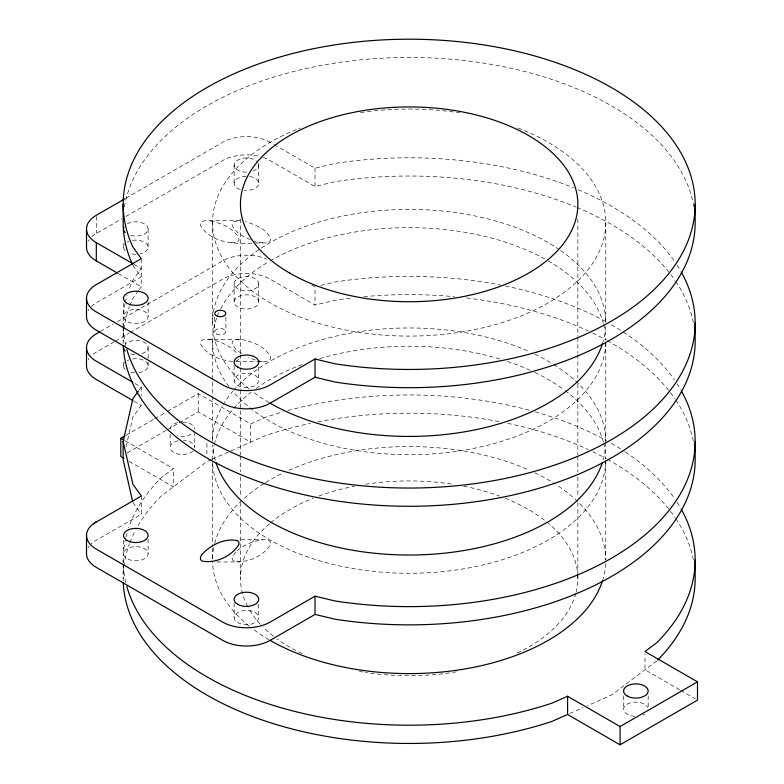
<?xml version="1.0" encoding="UTF-8"?>
<svg xmlns="http://www.w3.org/2000/svg" width="784" height="784" viewBox="0 0 784 784"><rect width="100%" height="100%" fill="white"/><g stroke="black" fill="none" stroke-linecap="round" stroke-linejoin="round"><path stroke-width="0.59" stroke-dasharray="3.92 2.94" d="M126.126 446.684L132.898 417L141.228 405.397L141.228 402.956M138.445 290.678L132.898 298.42A286.003 165.12 0 0 0 129.948 305.368M139.14 289.708L141.228 286.807L141.228 258.671M139.14 390.05L141.228 387.149L133.917 382.925M235.661 551.995L232.113 557.395L232.25 559.511L233.691 561.04C247.244 563.696 263.649 556.111 270.676 544.253L270.539 542.136L269.098 540.607L266.442 539.774L238.395 539.725M238.846 359.052L237.405 360.581L234.759 361.414M237.121 550.77C244.373 544.772 253.418 540.833 262.767 539.696M125.009 440.726L173.303 468.616L161.465 477.525A286.003 165.12 0 0 0 128.654 527.818M656.845 660.892L611.393 695.085L587.294 705.757M125.812 198.244L222.715 142.296A33.516 19.355 0 0 1 270.117 142.296L273.253 144.109M91.748 236.797A33.516 19.355 0 0 1 96.314 233.514L121.598 218.922M125.812 216.492L222.715 160.544A33.516 19.355 0 0 1 259.239 156.349M100.528 331.426L113.17 324.125M117.384 321.695L222.715 260.886A33.516 19.355 0 0 1 266.815 259.21M114.229 341.765L96.314 352.104A33.516 19.355 0 0 0 91.748 355.387M115.277 341.158L128.968 333.249M130.026 332.641L222.715 279.124A33.516 19.355 0 0 1 270.117 279.124L315.021 305.054L335.131 300.243A286.003 165.12 0 0 1 351.771 297.969M126.106 435.247L153.684 419.322M154.742 418.715L166.414 411.972M167.472 411.365L198.225 393.607L250.723 423.919L266.148 417.078A286.003 165.12 0 0 1 283.161 411.845M127.175 452.878L166.414 430.22M167.472 429.612L178.076 423.487M179.134 422.87L198.225 411.855L250.723 442.156L250.723 423.919M141.345 496.007L141.345 514.255L93.433 541.911A33.516 19.355 0 0 0 90.993 544.018M211.298 459.63L206.917 461.57L161.465 495.762A286.003 165.12 0 0 0 135.906 529.553M212.395 459.14L229.918 451.378M231.006 450.888L266.148 435.326A286.003 165.12 0 0 1 310.582 423.321M569.772 713.518L582.914 707.697M274.292 144.707L315.021 168.217L335.131 163.415A286.003 165.12 0 0 1 573.535 187.788M263.179 157.466A33.516 19.355 0 0 1 270.117 160.544L315.021 186.465L335.131 181.653A286.003 165.12 0 0 1 575.848 206.976M320.93 285.396L335.131 281.995A286.003 165.12 0 0 1 500.398 285.004M250.361 239.679C243.383 236.533 235.298 232.701 232.113 225.253L232.25 223.136L233.691 221.607L240.012 220.696L204.653 220.725L202.007 221.558L200.567 223.087L200.43 225.204C210.563 243.265 236.151 244.618 254.241 242.942M231.084 242.913L237.405 242.001L238.846 240.472L238.983 238.346C233.25 227.429 219.892 222.538 208.328 220.647M255.457 242.942L266.442 242.883L269.098 242.05L270.539 240.521L270.676 238.395C266.07 228.889 254.996 224.547 245.441 221.656M235.964 361.502L266.442 361.463L269.098 360.63L270.539 359.101L270.676 356.985C264.933 346.067 251.576 341.177 240.012 339.276L204.653 339.315L202.007 340.138L200.567 341.667L200.43 343.794C206.829 355.603 221.911 361.101 234.739 361.502M240.012 339.276L233.691 340.187L232.25 341.716L232.113 343.843L235.661 349.243L243.491 354.976M216.854 561.991L240.012 561.952M262.767 242.962L254.388 241.168M208.328 339.227C219.373 340.766 230.604 345.636 237.807 354.368M258.318 360.865L262.767 361.542M255.368 360.032L248.342 357.465M311.885 285.004L315.021 286.807L315.021 305.054M133.917 264.345L141.228 268.559L132.898 280.172A286.003 165.12 0 0 0 128.654 290.648M118.247 273.538L141.228 286.807M679.65 689.802L645.007 669.791L645.007 653.983M680.698 690.4L695.398 698.887M133.917 401.173L141.228 405.397M129.203 461.394L173.303 486.854L173.303 468.616M132.898 265.306L141.228 276.919L96.314 302.84A33.516 19.355 0 0 0 90.993 306.848M132.898 502.475L141.345 514.255M648.172 695.849L648.172 708.011M623.594 695.849L623.594 709.226M605.777 222.568L605.777 322.91A196.627 113.523 0 0 0 560.099 250.155M605.777 462.188L605.777 560.08A196.627 113.523 0 0 0 555.885 484.512M577.847 218.991L577.847 336.326M577.847 337.551L577.847 353.437M577.847 354.662L577.847 377.878M577.847 383.993L577.847 454.877M577.847 456.102L577.847 471.988M577.847 476.878L577.847 496.439M577.847 502.544L577.847 573.437M577.847 574.662L577.847 578.327M315.021 168.217L315.021 186.465M258.71 165.101L258.71 183.348M258.71 283.69L258.71 301.928M258.71 367L258.71 380.377A12.289 7.095 0 0 1 240.276 386.522A12.289 7.095 0 0 1 240.276 374.233A12.289 7.095 0 0 1 258.71 380.377M258.71 604.17L258.71 617.547A12.289 7.095 0 0 1 240.276 623.692A12.289 7.095 0 0 1 240.276 611.402A12.289 7.095 0 0 1 258.71 617.547M240.453 218.991L240.453 353.437M240.453 354.662L240.453 366.883M240.453 368.098L240.453 388.884M240.453 390.099L240.453 454.877M240.453 456.102L240.453 471.988M240.453 476.878L240.453 496.439M240.453 502.544L240.453 578.327M234.122 165.101L234.122 183.348M234.122 283.69L234.122 301.928M234.122 365.785L234.122 380.377M234.122 602.955L234.122 617.547M225.87 317.138L225.87 331.73M214.698 317.138L214.698 331.73M212.523 222.568L212.523 322.91M212.523 341.158L212.523 394.999M212.523 396.224L212.523 441.5A196.627 113.523 0 0 1 222.362 406.043M212.523 462.188L212.523 546.624M212.523 547.849L212.523 560.08A196.627 113.523 0 0 1 214.346 544.674M206.917 443.323L206.917 455.484M198.225 393.607L198.225 411.855M194.716 431.612L194.716 447.429A12.289 7.095 0 0 0 183.495 440.363M170.138 434.052L170.138 447.429M148.107 228.957L148.107 247.195M148.107 301.928L148.107 316.52A12.289 7.095 0 0 1 129.674 322.665A12.289 7.095 0 0 1 129.674 310.376A12.289 7.095 0 0 1 148.107 316.52M148.107 347.537L148.107 360.924M148.107 362.139L148.107 365.785M148.107 539.098L148.107 553.69A12.289 7.095 0 0 1 129.674 559.835A12.289 7.095 0 0 1 129.674 547.546A12.289 7.095 0 0 1 148.107 553.69M141.228 387.149L141.228 395.665M123.529 243.55L123.529 247.195M123.529 303.143L123.529 316.52M123.529 362.139L123.529 365.785M123.529 540.313L123.529 553.69M123.147 322.91L123.147 325.34M123.147 326.556L123.147 341.158M123.147 560.08L123.147 562.51M123.147 563.735L123.147 578.327M96.314 216.492L96.314 233.514M577.749 574.878A168.697 97.392 0 0 1 576.132 592.194M575.838 593.341A168.697 97.392 0 0 1 516.195 653.601M456.425 671.819A168.697 97.392 0 0 1 365.491 672.407M363.08 672.025A168.697 97.392 0 0 1 359.474 671.408M302.105 653.601A168.697 97.392 0 0 1 277.271 639.058M273.41 636.157A168.697 97.392 0 0 1 263.052 627.024M260.396 624.26A168.697 97.392 0 0 1 248.244 607.59M247.705 606.571A168.697 97.392 0 0 1 269.745 523.477M270.637 522.732A168.697 97.392 0 0 1 313.179 498.222M318.941 496.027A168.697 97.392 0 0 1 354.672 486.149M365.491 484.247A168.697 97.392 0 0 1 452.819 484.247M463.638 486.149A168.697 97.392 0 0 1 499.369 496.027M505.121 498.222A168.697 97.392 0 0 1 545.831 521.233M546.752 521.977A168.697 97.392 0 0 1 577.661 573.721M123.176 580.709A286.003 165.12 0 0 1 123.754 567.577M123.901 566.371A286.003 165.12 0 0 1 129.497 543.714M129.948 542.538A286.003 165.12 0 0 1 135.377 530.562M317.912 421.831A286.003 165.12 0 0 1 500.398 421.831M507.728 423.321A286.003 165.12 0 0 1 588.294 449.604M592.684 451.682A286.003 165.12 0 0 1 606.375 458.738M607.394 459.306A286.003 165.12 0 0 1 675.112 517.597M675.779 518.577A286.003 165.12 0 0 1 693.889 562.775M125.871 582.835A286.003 165.12 0 0 1 123.215 563.657M123.176 562.461A286.003 165.12 0 0 1 125.597 538.53M125.871 537.334A286.003 165.12 0 0 1 127.145 532.561M287.836 410.551A286.003 165.12 0 0 1 530.474 410.551M535.139 411.845A286.003 165.12 0 0 1 606.375 440.5M611.393 443.323A286.003 165.12 0 0 1 624.397 451.349M625.436 452.045A286.003 165.12 0 0 1 674.426 498.359M677.082 502.319A286.003 165.12 0 0 1 680.728 508.297M605.689 563.618A196.627 113.523 0 0 1 603.023 579.033M268.99 639.705A196.627 113.523 0 0 1 253.154 629.189M249.302 626.191A196.627 113.523 0 0 1 212.533 561.256M214.64 543.488A196.627 113.523 0 0 1 264.58 483.14M265.678 482.454A196.627 113.523 0 0 1 283.445 472.791M288.894 470.263A196.627 113.523 0 0 1 529.406 470.263M534.864 472.791A196.627 113.523 0 0 1 554.807 483.816M605.777 459.738A196.627 113.523 0 0 1 411.198 573.261A196.627 113.523 0 0 1 212.572 462.099M212.523 459.738A196.627 113.523 0 0 1 214.071 445.518M214.346 444.332A196.627 113.523 0 0 1 251.213 392.127M256.162 388.433A196.627 113.523 0 0 1 302.575 364.344M319.833 358.602A196.627 113.523 0 0 1 500.751 359.288M507.464 361.424A196.627 113.523 0 0 1 530.513 370.42M534.864 372.449A196.627 113.523 0 0 1 564.157 389.893M565.146 390.628A196.627 113.523 0 0 1 603.357 441.96M603.67 443.146A196.627 113.523 0 0 1 605.767 458.562M363.884 296.695A286.003 165.12 0 0 1 454.426 296.695M466.539 297.969A286.003 165.12 0 0 1 588.294 331.015M592.684 333.092A286.003 165.12 0 0 1 606.375 340.158M607.394 340.717A286.003 165.12 0 0 1 675.112 399.007M675.779 399.997A286.003 165.12 0 0 1 693.889 444.185M605.767 442.676A196.627 113.523 0 0 1 603.023 460.453M215.286 460.453A196.627 113.523 0 0 1 212.621 445.038M222.94 405.034A196.627 113.523 0 0 1 232.828 391.255M233.652 390.305A196.627 113.523 0 0 1 529.406 351.683M534.864 354.201A196.627 113.523 0 0 1 552.632 363.874M553.72 364.55A196.627 113.523 0 0 1 605.777 441.5L605.777 341.158A196.627 113.523 0 0 1 453.828 451.711A196.627 113.523 0 0 1 232.828 391.392M505.288 285.984A286.003 165.12 0 0 1 606.375 321.91M611.393 324.733A286.003 165.12 0 0 1 622.28 331.377M623.339 332.073A286.003 165.12 0 0 1 674.426 379.779M677.082 383.729A286.003 165.12 0 0 1 680.728 389.717M228.938 386.561A196.627 113.523 0 0 1 216.835 317.52M217.276 316.364A196.627 113.523 0 0 1 219.226 311.767M220.716 308.729A196.627 113.523 0 0 1 268.99 261.533M270.117 260.886A196.627 113.523 0 0 1 546.232 259.769M548.192 260.886A196.627 113.523 0 0 1 603.357 323.38M603.67 324.556A196.627 113.523 0 0 1 605.767 339.982M123.176 343.529A286.003 165.12 0 0 1 123.754 330.397M123.901 329.202A286.003 165.12 0 0 1 129.497 306.544M576.995 207.456A286.003 165.12 0 0 1 675.112 280.417M675.779 281.407A286.003 165.12 0 0 1 693.889 325.595M125.871 345.656A286.003 165.12 0 0 1 123.333 328.868M123.264 327.673A286.003 165.12 0 0 1 125.077 303.751M125.332 302.555A286.003 165.12 0 0 1 127.145 295.392M578.151 189.699A286.003 165.12 0 0 1 674.426 261.19M677.082 265.149A286.003 165.12 0 0 1 680.728 271.127M605.689 326.448A196.627 113.523 0 0 1 603.023 341.863M268.99 402.525A196.627 113.523 0 0 1 253.154 392.02M249.302 389.021A196.627 113.523 0 0 1 260.298 248.734M261.356 248.038A196.627 113.523 0 0 1 559.061 249.449M124.421 207.015A286.003 165.12 0 0 1 409.15 57.448A286.003 165.12 0 0 1 693.889 207.015M518.057 128.047A196.627 113.523 0 0 1 557.071 297.361A196.627 113.523 0 0 1 261.229 297.361A196.627 113.523 0 0 1 300.252 128.047M360.611 112.563A196.627 113.523 0 0 1 455.337 112.22M456.513 112.386A196.627 113.523 0 0 1 460.041 112.916M141.963 353.682A12.289 7.095 0 0 0 147.176 344.823A12.289 7.095 0 0 0 132.633 340.687L129.674 341.393A12.289 7.095 0 0 0 125.175 343.99M134.75 354.613A12.289 7.095 0 0 1 130.624 353.966M258.289 163.268A12.289 7.095 0 0 1 252.566 171.245M246.421 172.196A12.289 7.095 0 0 1 234.543 163.268L235.778 161.553A12.289 7.095 0 0 1 257.064 161.553M130.624 235.386A12.289 7.095 0 0 0 148.058 229.575A12.289 7.095 0 0 0 132.633 222.097L129.674 222.813A12.289 7.095 0 0 0 127.126 223.94M88.053 241.384A33.516 19.355 0 0 1 89.053 239.796M132.633 240.345A12.289 7.095 0 0 1 147.539 245.069A12.289 7.095 0 0 1 140.022 253.869M135.818 254.29A12.289 7.095 0 0 1 130.624 253.624M125.175 250.743A12.289 7.095 0 0 1 125.175 243.648M127.126 242.178A12.289 7.095 0 0 1 128.772 241.384M249.596 176.488A12.289 7.095 0 0 1 258.416 184.877A12.289 7.095 0 0 1 244.275 190.336M240.276 189.493A12.289 7.095 0 0 1 234.543 181.506L235.778 179.801A12.289 7.095 0 0 1 246.421 176.253M88.053 359.964A33.516 19.355 0 0 1 89.053 358.376M132.633 358.935A12.289 7.095 0 0 1 147.686 363.952A12.289 7.095 0 0 1 139.003 372.635M134.75 372.851A12.289 7.095 0 0 1 130.624 372.214M125.175 369.333A12.289 7.095 0 0 1 125.175 362.237M127.126 360.767A12.289 7.095 0 0 1 128.772 359.974M88.053 310.709A33.516 19.355 0 0 1 89.053 309.121M88.053 547.879A33.516 19.355 0 0 1 89.053 546.291M644.566 714.244A12.289 7.095 0 0 1 642.929 715.037M634.815 716.292A12.289 7.095 0 0 1 623.594 709.432A12.289 7.095 0 0 1 634.099 702.209A12.289 7.095 0 0 1 647.751 707.384M193.07 450.976A12.289 7.095 0 0 1 173.009 451.986A12.289 7.095 0 0 1 178.223 440.755M191.12 434.199A12.289 7.095 0 0 1 177.233 435.61M170.138 429.181A12.289 7.095 0 0 1 178.223 422.517M182.427 422.086A12.289 7.095 0 0 1 194.716 429.181M235.778 280.143L234.543 281.848A12.289 7.095 0 0 0 248.548 290.678A12.289 7.095 0 0 0 256.486 279.614A12.289 7.095 0 0 0 235.778 280.143M235.778 298.381L234.543 300.096A12.289 7.095 0 0 0 248.548 308.916A12.289 7.095 0 0 0 256.486 297.861A12.289 7.095 0 0 0 235.778 298.381M216.335 334.013A5.586 3.224 0 0 0 225.674 332.563A5.586 3.224 0 0 0 218.834 328.614A5.586 3.224 0 0 0 216.335 334.013"/><path stroke-width="1.18" d="M132.623 501.29L123.147 459.738L123.147 441.5L132.898 398.762L138.445 391.02M681.296 390.716A286.003 165.12 0 0 1 616.459 555.248A286.003 165.12 0 0 1 335.131 600.995L315.021 596.183L270.117 622.104A33.516 19.355 0 0 1 222.715 622.104L96.314 549.133A33.516 19.355 0 0 1 93.433 523.673L96.314 521.772M124.754 198.852L96.314 215.267A33.516 19.355 0 0 0 96.314 242.638L96.314 260.886L117.208 272.94M99.48 332.034L96.314 333.857A33.516 19.355 0 0 0 96.314 361.228L132.868 382.327M123.96 458.366L120.805 456.553L120.805 438.305L125.048 435.855M315.021 359.013L270.117 384.934A33.516 19.355 0 0 1 222.715 384.934L96.314 311.963A33.516 19.355 0 0 1 96.314 284.592L141.228 258.671L132.898 247.058A286.003 165.12 0 0 1 384.229 39.827A286.003 165.12 0 0 1 694.065 218.716A286.003 165.12 0 0 1 335.131 363.825L315.021 359.013L315.021 377.251L270.117 403.182A33.516 19.355 0 0 1 222.715 403.182L96.314 330.201A33.516 19.355 0 0 1 86.505 316.52L86.505 298.283M93.433 523.673L141.345 496.007L132.898 484.238L123.147 441.5M86.505 535.452L86.505 553.69A33.516 19.355 0 0 0 96.314 567.381L222.715 640.352A33.516 19.355 0 0 0 270.117 640.352L315.021 614.431L335.131 619.233A286.003 165.12 0 0 0 695.163 459.738L695.163 441.5M126.812 586.412A286.003 165.12 0 0 0 552.152 703.081L567.587 696.251L620.075 726.552L697.495 681.855L697.495 700.102L620.075 744.8L567.587 714.489L552.152 721.329A286.003 165.12 0 0 1 123.264 583.09M315.021 377.251L335.131 382.063A286.003 165.12 0 0 0 695.163 222.568L695.163 204.32M96.314 242.638L132.868 263.738M697.495 681.855L645.007 651.553L656.845 642.645A286.003 165.12 0 0 0 681.296 509.306M132.868 400.565L96.314 379.466A33.516 19.355 0 0 1 86.505 365.785L86.505 347.537M120.805 438.305L123.96 440.128M695.163 322.91L695.163 341.158A286.003 165.12 0 0 1 413.276 506.258A286.003 165.12 0 0 1 123.264 345.92M695.163 560.08L695.163 578.327A286.003 165.12 0 0 1 657.737 659.981M620.075 726.552L620.075 744.8M567.587 696.251L567.587 714.489M315.021 596.183L315.021 614.431M123.147 204.32L123.147 222.568A286.003 165.12 0 0 0 132.369 264.159M86.505 228.957L86.505 247.195A33.516 19.355 0 0 0 96.314 260.886M602.671 580.209A196.627 113.523 0 0 1 467.93 668.409A196.627 113.523 0 0 1 270.117 640.352M602.288 462.795A196.627 113.523 0 0 1 409.15 555.023A196.627 113.523 0 0 1 216.021 462.795M681.296 272.126A286.003 165.12 0 0 1 476.133 483.444A286.003 165.12 0 0 1 126.812 349.243M602.671 343.039A196.627 113.523 0 0 1 467.93 431.239A196.627 113.523 0 0 1 270.117 403.182M125.175 351.085A12.289 7.095 0 0 1 123.95 345.705M125.175 232.505A12.289 7.095 0 0 1 123.95 227.115M201.606 554.876L200.43 557.444L200.567 559.56L202.007 561.089C215.561 563.745 231.966 556.16 238.983 544.302L238.846 542.175L237.405 540.656C224.4 537.863 210.19 545.164 201.606 554.876M289.864 273.195A168.697 97.392 0 0 0 572.104 229.536A168.697 97.392 0 0 0 365.491 110.25A168.697 97.392 0 0 0 289.864 273.195M129.674 304.427A12.289 7.095 0 0 0 148.107 298.283A12.289 7.095 0 0 0 129.674 292.138A12.289 7.095 0 0 0 129.674 304.427M237.728 367.147A12.289 7.095 0 0 0 258.289 363.972A12.289 7.095 0 0 0 243.236 355.279A12.289 7.095 0 0 0 237.728 367.147M127.126 540.47A12.289 7.095 0 0 0 147.686 537.285A12.289 7.095 0 0 0 132.633 528.602A12.289 7.095 0 0 0 127.126 540.47M237.728 604.317A12.289 7.095 0 0 0 258.289 601.142A12.289 7.095 0 0 0 243.236 592.449A12.289 7.095 0 0 0 237.728 604.317M217.491 316.275A5.586 3.224 0 0 0 225.87 313.482A5.586 3.224 0 0 0 217.491 310.689A5.586 3.224 0 0 0 217.491 316.275M627.19 695.996A12.289 7.095 0 0 0 647.751 692.821A12.289 7.095 0 0 0 632.698 684.128A12.289 7.095 0 0 0 627.19 695.996"/></g></svg>
